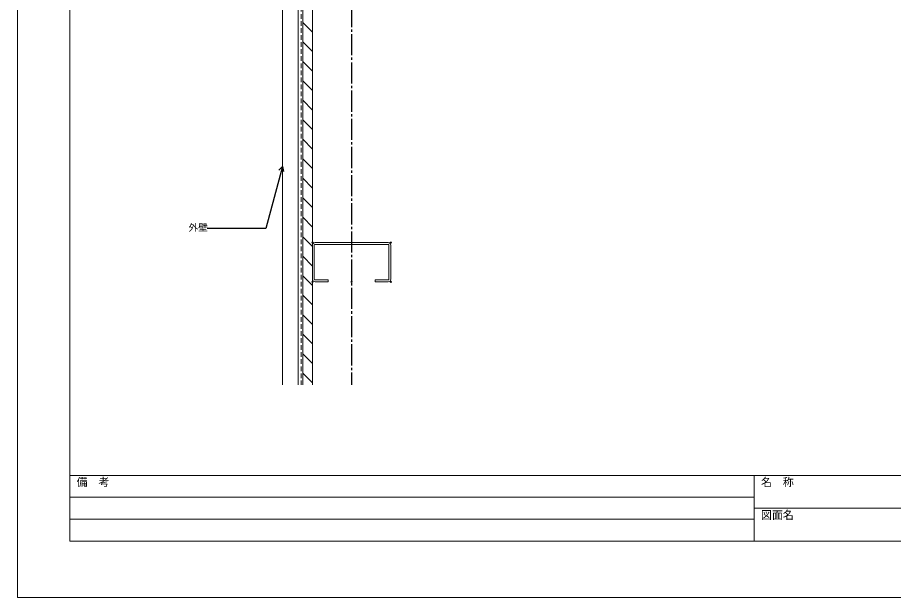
# Model space of a CAD drawing. Units: millimetres at full size, sheet at 1:3; details may follow other scales. Extents: x -1262 to 3778, y -891 to 1036.
# Drawn here: x -1262 to -142, y -891 to -150 of the extents above; entities that cross this region are included whole.
import ezdxf
from ezdxf.enums import TextEntityAlignment as Align

# ---------------------------------------------------------------- set-up
doc = ezdxf.new("R2010")
doc.units = ezdxf.units.MM
doc.header["$LTSCALE"] = 3
doc.header["$PDMODE"] = 32
doc.header["$PDSIZE"] = 1.5
doc.linetypes.add('CHAIN2', pattern=[12, 9, -1, 1, -1])
doc.linetypes.add('DASHED2', pattern=[3, 2, -1])
for name, color, linetype, lineweight in [('0-0_補助1', 4, 'Continuous', 5), ('0-4_寸法線1', 5, 'Continuous', 25), ('0-6_名称1', 5, 'Continuous', 25), ('0-E_外壁1', 6, 'Continuous', 20), ('2-1_裏貼1', 2, 'Continuous', 18), ('3-9_断熱材1', 4, 'Continuous', 5), ('3-D_防水シート', 3, 'DASHED2', 9), ('4-5_C鋼1', 2, 'Continuous', 18), ('5-B_枠2', 4, 'Continuous', 5)]:
    doc.layers.add(name, color=color, linetype=linetype, lineweight=lineweight)
doc.styles.add('Arial', font='')
doc.styles.add('ＭＳ ゴシック', font='')
doc.styles.get('Arial').set_extended_font_data('Arial')
doc.styles.get('ＭＳ ゴシック').set_extended_font_data('MS Gothic')

msp = doc.modelspace()

# ---------------------------------------------------------------- linework, layer by layer
at = {"layer": '0-0_補助1'}
for p, q in [((-1194.647, -735), (1191.647, -735)), ((-320.3, -735), (-320.3, -819)), ((-1194.647, -763), (-320.3, -763)), ((-320.3, -777), (651.647, -777)), ((-1194.647, -791), (-320.3, -791)), ((-1194.647, -819), (1191.647, -819)), ((1191.647, -819), (-1194.647, -819))]:
    msp.add_line(p, q, dxfattribs=at)
msp.add_lwpolyline([(1191.647, 819), (-1194.647, 819), (-1194.647, -819)], dxfattribs=at)
at = {"layer": '0-4_寸法線1', "linetype": 'CHAIN2'}
msp.add_line((-834.647, 692.477), (-834.647, -619.534), dxfattribs=at)
at = {"layer": '0-6_名称1'}
for q in [(-927.598, -345.408), (-921.803, -346.961)]:
    msp.add_line((-923.147, -340.389), q, dxfattribs=at)
msp.add_lwpolyline([(-923.147, -340.389), (-944.367, -419.582), (-1019.003, -419.582)], dxfattribs=at)
at = {"layer": '0-E_外壁1'}
for p, q in [((-923.147, 142.211), (-923.147, -619.534)), ((-903.147, 142.211), (-903.147, -619.534))]:
    msp.add_line(p, q, dxfattribs=at)
at = {"layer": '2-1_裏貼1'}
for p, q in [((-884.647, -168.971), (-897.147, -156.471)), ((-884.647, -193.861), (-897.147, -181.361)), ((-884.647, -218.751), (-897.147, -206.251)), ((-884.647, -243.641), (-897.147, -231.141)), ((-884.647, -268.531), (-897.147, -256.031)), ((-884.647, -293.422), (-897.147, -280.922)), ((-884.647, -318.312), (-897.147, -305.812)), ((-884.647, -343.202), (-897.147, -330.702)), ((-884.647, -368.092), (-897.147, -355.592)), ((-884.647, -392.982), (-897.147, -380.482)), ((-884.647, -417.872), (-897.147, -405.372)), ((-884.647, -442.762), (-897.147, -430.262)), ((-884.647, -467.653), (-897.147, -455.153)), ((-884.647, -492.543), (-897.147, -480.043)), ((-884.647, -517.433), (-897.147, -504.933)), ((-884.647, -542.323), (-897.147, -529.823)), ((-884.647, -567.213), (-897.147, -554.713)), ((-884.647, -592.103), (-897.147, -579.603)), ((-884.647, -616.994), (-897.147, -604.494))]:
    msp.add_line(p, q, dxfattribs=at)
at = {"layer": '3-9_断熱材1'}
for p, q in [((-897.147, 142.211), (-897.147, -619.534)), ((-884.647, 142.211), (-884.647, -619.534))]:
    msp.add_line(p, q, dxfattribs=at)
at = {"layer": '3-D_防水シート'}
msp.add_line((-899.147, 142.211), (-899.147, -619.534), dxfattribs=at)
at = {"layer": '4-5_C鋼1'}
for p, q in [((-884.647, -484.489), (-884.647, -441.089)), ((-882.347, -441.089), (-882.347, -484.489)), ((-881.347, -437.789), (-787.947, -437.789)), ((-787.947, -440.089), (-881.347, -440.089)), ((-786.947, -484.489), (-786.947, -441.089)), ((-784.647, -441.089), (-784.647, -484.489)), ((-787.947, -487.789), (-804.647, -487.789))]:
    msp.add_line(p, q, dxfattribs=at)
for points in [[(-881.347, -485.489), (-864.647, -485.489), (-864.647, -487.789), (-881.347, -487.789)], [(-804.647, -487.789), (-804.647, -485.489), (-787.947, -485.489)]]:
    msp.add_lwpolyline(points, dxfattribs=at)
for centre, radius, start, end in [((-881.347, -441.089), 3.3, 90, 180), ((-881.347, -441.089), 1, 90, 180), ((-787.947, -441.089), 3.3, 0.00004, 90), ((-787.947, -441.089), 1, 0, 90), ((-881.347, -484.489), 3.3, 179.99996, 270), ((-881.347, -484.489), 1, 180, 270), ((-787.947, -484.489), 1, 270, 0), ((-787.947, -484.489), 3.3, 270, 0.00004)]:
    msp.add_arc(centre, radius, start, end, dxfattribs=at)
for p in [(-884.647, -437.789), (-784.647, -437.789), (-884.647, -487.789), (-834.647, -487.789), (-784.647, -487.789)]:
    msp.add_point(p, dxfattribs=at)
at = {"layer": '5-B_枠2'}
msp.add_lwpolyline([(-1261.5, 891), (1258.5, 891), (1258.5, -891), (-1261.5, -891)], close=True, dxfattribs=at)

# ---------------------------------------------------------------- texts
at = {"layer": '0-0_補助1', "style": 'Arial'}
for s, p in [('備\u3000考', (-1185.974, -751.913)), ('名\u3000称', (-311.626, -751.913)), ('図面名', (-311.626, -793.913))]:
    msp.add_text(s, height=10.23, dxfattribs=at).set_placement(p, align=Align.BOTTOM_LEFT)
at = {"layer": '0-6_名称1', "style": 'ＭＳ ゴシック'}
msp.add_text('外壁', height=8.798, dxfattribs=at).set_placement((-1043.003, -425.582), align=Align.BOTTOM_LEFT)

doc.saveas('drawing.dxf')
